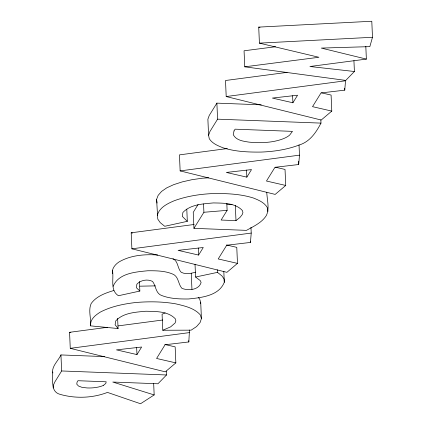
<?xml version="1.0" encoding="UTF-8"?>
<svg xmlns="http://www.w3.org/2000/svg" width="425" height="425" viewBox="0 0 425 425"><rect width="100%" height="100%" fill="white"/><g stroke="black" fill="none" stroke-linecap="round" stroke-linejoin="round"><path stroke-width="0.64" d="M117.624 318.283L118.076 328.546L90.631 325.874C89.749 319.451 95.561 315.005 100.417 312.04C111.302 306.409 123.478 303.96 135.554 302.531C148.984 301.378 162.578 301.538 175.881 303.875C184.519 305.926 194.135 307.939 200.292 314.861L201.418 318.559L200.117 322.506L196.562 326.591L191.133 330.161L162.775 330.252L162.074 314.224L165.118 312.906M153.669 383.387L154.169 394.931L140.537 403.75L107.472 392.413C92.56 398.156 75.56 398.74 60.207 394.389C49.932 391.845 53.465 379.626 52.509 371.955C52.456 365.335 58.363 360.607 60.945 354.933L104.481 356.596M53.205 387.983L53.391 385.14L54.841 381.953L61.646 370.961L60.945 354.933M164.879 344.5L175.153 346.864L175.854 362.892L156.586 358.466L165.081 344.744L188.822 341.955L189.481 330.018M226.504 244.986L236.778 247.35L237.479 263.378L218.211 258.952L226.711 245.23L250.447 242.441L251.223 233.07L250.968 227.301M275.4 167.216L285.032 169.432L285.733 185.459L266.464 181.029L274.964 167.312L298.701 164.523L299.476 155.152L299.025 144.893M321.454 92.847L331.091 95.062L331.787 111.095L312.524 106.664L321.018 92.942L344.755 90.153L345.53 80.782L226.201 96.539L225.5 80.506L287.13 72.372M275.559 46.734L244.062 50.787L244.758 66.815L318.92 57.279L259.42 43.143L258.719 27.115L371.795 21.25L372.491 37.278L369.846 46.633L321.316 48.083L366.371 59.096L365.808 46.272M200.35 303.657L200.722 302.531L199.591 298.833L198.252 297.543M320.848 119.908L320.987 123.112C316.158 132.393 309.937 141.658 299.423 144.93C287.21 149.595 274.157 151.582 261.141 152.07C248.402 152.224 235.461 151.693 223.221 147.863C218.041 145.828 212.42 143.645 209.281 138.757L208.585 135.24L209.929 131.516L217.579 119.165L216.883 103.132L261.29 104.832M266.757 192.238C267.081 199.856 269.7 208.25 266.411 215.448C261.805 222.742 253.709 226.275 246.484 230.361L193.943 228.352L193.242 212.325L198.055 204.558M186.788 209.148L187.319 221.329L164.741 226.286L160.262 222.679L157.776 219.109L156.591 199.373L158.148 195.367L161.59 191.409L166.765 187.839L173.671 184.663L182.309 181.879L192.063 179.669L202.327 178.213L208.659 177.804M157.292 215.401C159.333 207.474 167.45 203.612 174.367 200.69C186.995 196.095 200.398 194.028 213.791 193.545C227.083 193.412 240.593 193.986 253.358 197.997C258.644 200.106 264.387 202.465 267.362 207.639L267.936 211.422M139.427 281.451L139.846 291.067L118.41 295.731C109.74 290.227 114.086 278.672 112.46 270.332C113.358 266.751 115.929 264.021 118.92 262.012C130.533 255.186 144.585 254.097 157.76 255.011M113.162 286.36C118.368 273.217 135.575 271.926 147.746 270.767C156.097 270.72 164.762 270.746 172.587 274.029C178.787 276.377 177.974 283.953 181.879 288.293C188.11 291.013 198.857 290.084 201.105 282.588L200.382 280.707L195.58 277.026L195.022 264.201M223.816 271.394L224.294 282.29C218.886 295.965 201.206 297.654 188.482 298.977C179.61 299.062 170.489 298.812 162.095 295.657C155.508 293.67 156.14 286.046 152.575 281.435C147.549 278.848 140.67 280.054 136.845 284.235L136.462 287.773L139.846 291.067M216.883 103.132L209.233 115.488L207.883 119.213L208.585 135.24M193.943 228.352L203.904 212.272L203.543 203.936M136.962 354.578L141.642 347.023L116.466 349.871L136.962 354.578L136.653 347.522M198.587 255.064L203.267 247.509L178.091 250.357L198.587 255.064L198.284 248.009M246.845 177.145L251.52 169.591L226.344 172.438L246.845 177.145L246.537 170.09M292.899 102.776L297.574 95.221L272.398 98.069L292.899 102.776L292.591 95.721M226.812 203.304L227.12 210.354L221.117 220.044L235.987 220.612L240.013 217.409L242.202 214.636L242.919 212.574L242.462 210.598C235.269 202.768 223.21 203.161 213.382 202.927C202.969 203.899 190.496 204.351 182.893 212.479L182.288 216.378L187.319 221.329M353.929 60.61L354.402 71.506L345.748 80.41L244.758 66.815M166.361 371.126L166.531 374.972L157.935 383.77L112.768 382.043L154.169 394.931M331.787 111.095L321.22 120.036L226.201 96.539M285.733 185.459L275.166 194.406L180.147 170.903L179.446 154.875L227.306 148.559M237.479 263.378L226.913 272.324L131.893 248.822L131.192 232.794L194.135 224.485M175.854 362.892L165.288 371.838L70.263 348.335L69.562 332.308L107.594 327.287M103.429 385.379L105.798 383.456L106.192 381.793L77.945 380.715L77.095 382.08L76.755 384.152L78.444 385.996L81.972 387.345L87.141 387.951A16.129 5.594 -2.5 0 0 103.429 385.385M162.775 330.252L170.685 326.836L175.127 322.947L175.849 320.864L175.387 318.883C168.045 311.047 155.874 311.498 145.94 311.238C135.596 312.173 123.213 312.736 115.749 320.902L115.101 324.737L118.076 328.546M113.831 290.498C105.49 293.032 96.475 296.14 91.178 303.514C88.017 310.489 91.311 318.532 90.631 325.874M172.97 258.708C178.319 261.263 177.379 268.345 181.183 272.266C185.592 274.577 190.974 273.546 195.521 272.154M195.58 277.026L217.488 272.372L221.919 275.905L224.129 279.034L224.294 282.29M180.147 170.903L299.476 155.152M131.893 248.822L251.223 233.07M118.081 325.901L162.669 320.014M70.263 348.335L189.593 332.584M366.371 59.096L309.905 66.507L354.402 71.506M203.904 212.272L227.12 210.354M139.894 286.179L155.492 285.876M259.42 43.143L372.491 37.278M217.579 119.165L320.987 123.112M226.886 204.266L232.055 204.462M61.646 370.961L166.531 374.972M258.719 27.115L259.999 27.418M131.192 232.794L132.478 233.113M69.562 332.308L70.848 332.626M52.509 371.955L52.939 372.953M156.591 199.373L157.075 203.081M112.46 270.332L112.678 273.551M344.67 88.23L344.755 90.153M298.562 161.319L298.701 164.523M250.389 241.161L250.447 242.441M235.317 205.227L235.987 220.612M217.377 269.806L217.488 272.372M200.722 302.531L201.418 318.559M191.25 273.339L191.951 289.367M188.764 340.675L188.822 341.955M234.016 130.927L233.24 134.72C236.268 140.441 243.286 141.233 249.018 142.125C257.162 142.922 265.418 142.917 273.487 141.482A30.754 10.673 -2.5 0 0 289.659 135.065L292.464 131.368L235.099 129.179L234.016 130.927"/></g></svg>
